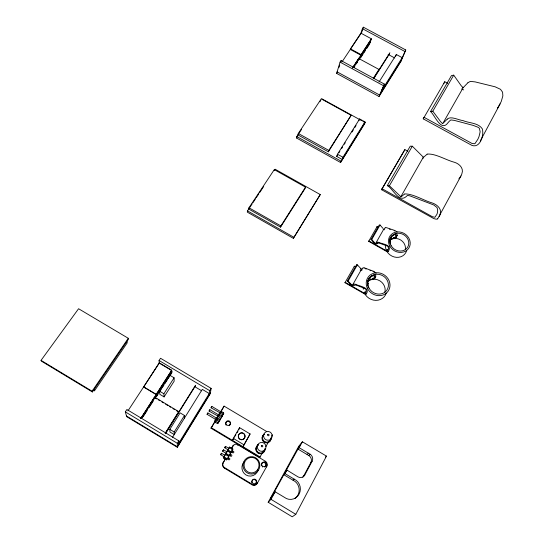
<?xml version="1.0" encoding="UTF-8"?>
<svg xmlns="http://www.w3.org/2000/svg" width="544" height="544" viewBox="0 0 544 544"><rect width="100%" height="100%" fill="white"/><g stroke="black" fill="none" stroke-linecap="round" stroke-linejoin="round"><path stroke-width="0.82" d="M177.317 447.29L177.324 443.299L178.826 440.864L126.895 409.496L125.331 411.876L126.664 416.656L177.317 447.29L210.283 393.625L211.14 388.368L160.534 358.272L159.066 360.516L159.283 363.446M140.814 418.567L154.639 397.14L178.718 411.597L178.711 412.06L176.528 410.747M178.67 444.55L178.69 443.285L209.27 393.536L202.293 389.375L172.421 437.519M178.786 444.366L178.826 440.864M389.796 241.006L389.919 239.89A9.547 8.255 17 0 1 390.279 238.374M184.355 418.288L184.47 415.48L180.125 412.869L169.816 429.366L169.932 431.977L174.243 434.581L174.202 432.004L184.47 415.48M367.683 282.948L367.832 281.697A10.411 9.282 17.7 0 1 368.247 279.997M207.067 414.324L207.876 412.93L217.253 418.56L216.437 419.914L207.074 414.331L207.896 412.944M218.593 416.439L209.066 411.067L209.243 410.632L209.862 409.666L219.212 415.256M209.882 409.693L209.107 411.04M220.592 413.114L211.052 407.81L211.453 406.966L211.847 406.416L221.19 411.985L220.932 412.556M211.861 406.429L211.487 407.191M209.012 395.168L209.732 390.66L211.14 388.368M218.409 416.643L219.184 415.283L218.967 415.82M220.381 413.372L221.15 412.012M252.192 203.83L247.506 210.888L247.282 212.126L293.352 238.347L320.253 194.575L275.135 169.232L274.196 170.646M248.962 207.788L248.73 209.052L280.541 227.14L305.089 188.462L305.504 187.163L274.285 169.626L248.962 207.788L280.881 225.93L280.541 227.14M375.775 276.644C376.468 274.72 373.844 274.475 372.13 275.74M211.154 427.611L260.052 456.94L259.74 457.456L211.024 428.244L215.893 419.737M221.626 415.908C222.387 416.711 220.653 418.288 220.238 419.091C219.069 419.628 218.212 417.69 217.056 417.683C214.037 418.887 214.2 423.824 218.028 423.28C219.803 419.234 222.686 416.888 223.523 412.651L220.789 411.25L219.076 414.242L222.04 415.922L223.727 413.345L223.564 412.678M215.2 421.926L215.22 420.274M219.3 414.521L218.593 414.671L216.94 417.996M218.878 414.773L219.123 413.787M217.478 423.286L217.688 422.382L215.397 421.008M218.212 423.096L219.864 419.778L219.681 419.152M396.957 235.756C397.616 233.641 395.583 233.444 393.781 234.573M219.599 420.784L219.817 419.866M220.15 419.859L220.374 418.934M266.682 431.508L224.087 406.123L220.905 411.822M221.53 417.554L221.762 416.622M222.081 416.629L222.319 415.698M223.462 414.338L223.7 413.386M362.882 121.332L365.085 122.536L364.521 123.95L340.551 162.486L296.439 137.958L296.806 136.558L301.648 129.254M298.282 133.457L297.908 134.885L328.365 151.81L351.138 115.301L321.232 98.872L298.282 133.457L328.834 150.423L328.365 151.81M360.638 34.109L362.413 28.669L363.392 27.2L405.742 49.96L401.01 61.261L379.025 96.499L336.641 73.399L340.075 62.125L341.108 60.588L384.384 84.089L380.514 93.595M339.034 67.34L339.728 65.09M340.646 62.084L341.108 60.588M350.479 48.878L350.295 49.456L360.828 55.155L371.375 38.801L360.937 33.184L350.479 48.878L361.019 54.584M293.352 238.347L320.253 194.575M361.352 33.429L363.392 27.2M397.365 235.09L397.072 235.824M229.534 447.059L223.332 457.919C227.412 461.23 228.507 459.755 223.584 457.531L224.298 456.307M378.563 70.523L378.978 69.448L358.816 58.528L353.328 67.442M225.488 454.267L225.542 453.9L228.868 455.933L228.337 457.076M252.137 484.854L252.43 484.418A3.856 3.699 -85.6 0 0 257.496 483.004L257.19 483.439A3.842 3.686 -85.4 0 1 252.137 484.854L224.352 468.078A3.808 3.679 -74.3 0 1 223.108 462.883L225.359 458.816M217.246 418.581L216.954 419.166M369.444 44.343L371.375 38.801M229.344 447.637L229.548 447.059L232.866 449.058L232.648 449.636L231.329 448.827M221.476 453.281L220.667 454.689L221.469 453.254L225.066 455.403M250.09 433.949L242.998 446.712L250.09 433.949L239.584 427.672L233.294 438.403L232.567 440.456L234.226 437.628M226.256 453.397L222.673 451.241L223.074 450.48M364.97 121.883L342.944 157.264L342.122 159.433L336.688 156.42L337.484 154.231L359.632 118.946L364.97 121.883L364.065 124.175M228.276 449.936L224.706 447.787L225.1 447.025M226.658 459.925L226.855 459.394L223.509 457.382M225.522 446.352L229.112 448.48M224.352 468.078L224.536 467.582A3.822 3.692 -74.3 0 1 223.285 462.366M231.35 448.752L232.798 446.06A3.754 3.658 -77.5 0 1 237.823 444.713L265.397 461.258A3.788 3.658 89.5 0 1 266.737 466.432L257.19 483.439M238.775 429.848L239.584 427.672M232.642 449.65L230.649 453.07L232.859 449.058M340.551 162.486L365.085 122.536M359.04 120.482L359.632 118.946M237.585 445.291L237.823 444.713M379.025 96.499L384.384 84.089M395.495 56.658L396.352 54.522L402.206 57.671L381.888 90.188M231.86 452.078L232.676 450.629L232.363 451.241M222.686 451.234L223.516 449.8L227.093 451.935M400.724 61.214L405.742 49.96M390.361 238.401L391.19 236.919M368.342 280.031L369.267 278.372M226.855 459.381L228.854 455.94M228.868 455.92L230.86 452.492L227.542 450.486L227.344 451.051L228.303 449.453M225.318 454.526L225.019 455.076M374.17 277.467L373.429 278.603L372.15 279.038A10.452 9.527 33.6 0 0 367.411 281.744M395.447 236.552L394.726 237.708L393.516 238.15A9.588 8.527 31.1 0 0 389.674 240.081M230.69 453.023L228.691 456.457M437.607 218.96A4.304 2.108 27.5 0 1 434.846 218.865L434.683 218.824A9.731 4.794 27.6 0 1 433.5 218.423L381.548 189.706L404.872 149.62L407.925 151.3M404.872 149.62L381.548 189.706M229.289 447.739L229.017 448.236M447.263 119.122C450.772 115.709 458.334 120.074 463.046 120.612C469.227 123.27 478.128 122.652 482.304 128.84C484.242 134.98 480.148 148.75 471.709 145.289L423.225 118.844L424.021 117.3L472.246 143.589L474.905 143.718L477.748 139.414A66.484 39.114 29.7 0 0 479.108 136.292L480.155 131.777L479.414 128.445A3.407 2.02 26.2 0 0 478.224 127.337L473.307 125.433L454.315 120.38L450.826 119.932L449.276 121.264A97.199 58.167 33.3 0 1 448.032 122.692C441.034 132.58 434.636 114.798 430.549 111.554L451.452 75.602L453.716 75.147L461.013 85.476A22.284 14.307 26.8 0 0 461.285 85.802L462.686 87.285M443.931 83.354L444.774 81.743L447.705 83.32M459.129 178.609L459.218 178.527A10.39 5.603 27.1 0 0 459.408 178.337L461.298 175.297A37.978 20.652 28.4 0 0 461.876 173.699C464.059 168.32 459.272 163.703 454.451 162.289C445.822 160.024 435.418 153.347 427.217 154.088M498.032 107.365L501.208 101.619L502.86 95.914L502.588 92.174L500.494 89.311L495.142 86.816L475.123 81.892L470.322 81.382L467.881 82.756M295.793 514.325L326.482 456.117L302.382 441.789L298.738 446.291L268.185 502.262L292.223 516.8L295.793 514.325L271.007 499.344L268.185 502.262M302.777 477.238A5.236 4.991 79.6 0 0 303.613 476.088L310.808 462.611L312.086 461.332A5.216 4.991 74.4 0 0 310.107 454.233L299.159 447.705L298.003 449.113L308.856 455.573A5.168 4.944 75 0 1 310.808 462.611M303.613 476.088L304.83 474.926L312.086 461.332M437.6 218.776L437.641 218.742A10.669 5.236 27.8 0 0 437.838 218.559L460.958 175.984M480.311 140.896L500.14 103.877M439.239 216.498L439.62 215.73A38.991 19.292 28.9 0 0 440.144 214.227C442.116 208.746 436.9 204.53 432.262 202.966C423.477 200.45 413.066 193.61 404.62 193.943M365.004 292.216L364.181 293.699L344.971 282.724L345.188 282.316L364.256 293.209L365.153 293.434L365.799 292.529A27.302 10.533 30.1 0 0 366.262 290.979L365.765 289.082A1.333 0.517 29.4 0 0 365.276 288.68L356.374 285.158L354.688 285.029A36.176 14.076 30.7 0 1 354.042 285.62C351.206 287.382 349.268 282.091 347.296 281.051L356.565 264.84L357.374 264.86L360.652 268.403M354.198 266.614L354.423 266.193L355.606 266.859M217.172 417.024L217.355 417.758M387.09 249.988L386.349 251.314L368.676 241.332L368.907 240.91L386.444 250.811L387.287 250.988L387.879 250.158A25.765 11.274 29.8 0 0 388.457 248.452L388.076 246.561A1.224 0.537 29 0 0 387.627 246.18L379.372 243.141L377.781 243.107M376.931 226.923L377.162 226.488L378.25 227.1M294.862 498.59A10.486 9.962 84.7 0 0 299.139 488.906A10.486 9.962 84.7 0 0 293.053 480.25L283.988 474.81L286.946 470.104L297.956 476.857A5.284 5.039 79.1 0 0 304.83 474.926M298.003 449.113L299.907 445.631L270.66 498.61L275.142 491.762L284.376 497.325A10.581 10.057 84.3 0 0 299.084 494.136A10.581 10.057 84.3 0 0 294.175 479.128L285.022 473.634L283.988 474.81M271.007 499.344L275.142 491.762M285.022 473.634L286.946 470.104M299.159 447.705L302.382 441.789M230.466 454.492C231.112 453.213 229.221 456.545 230.153 455.042M396.481 236.905L396.719 236.463L396.392 237.062A2.244 1.02 28.9 0 1 396.222 237.116M365.126 292.38L364.487 293.821A2.468 0.945 29.4 0 0 366.2 294.141M372.164 279.392L373.068 278.12M386.444 250.811L387.233 249.397M389.776 240.203A9.574 8.52 31.1 0 1 393.482 238.524L394.135 237.361M387.206 250.131L386.634 251.416A2.264 0.986 29 0 0 388.239 251.641M393.496 238.524L394.318 237.381M364.256 293.209L365.248 291.428M259.74 457.456L263.357 451.071M265.839 446.678L268.811 441.388M271.633 436.417L272.456 434.948L272.109 435.547M375.557 243.617L383.785 229.126M352.369 285.403L361.563 269.198M228.249 458.32C229.418 456.185 227.066 460.231 228.208 458.388M377.781 243.107A33.17 14.627 30.5 0 1 377.135 243.739C374.544 245.698 372.688 240.509 370.967 239.516L379.256 225.026L380.025 225.005L382.962 228.378M370.967 239.516L371.736 239.51L380.025 225.005M347.296 281.051L348.106 281.092L357.374 264.86M225.148 447.093L225.461 446.44L224.747 447.746M344.971 282.724L354.423 266.193M368.676 241.332L377.162 226.488M223.081 450.616L223.502 449.793M389.388 185.762L412.325 146.214L423.341 157.168L400.86 196.724L389.388 185.762L387.301 185.626L410.244 146.173L412.325 146.214M430.549 111.554L432.813 111.187L453.716 75.147M231.56 448.181L232.798 446.06M223.108 462.883L225.583 458.64M235.049 436.213L235.878 434.799M237.123 432.677L237.946 431.263M423.225 118.844L444.774 81.743M223.557 457.579L223.346 457.912M396.365 237.102L396.046 237.578M216.757 418.302L218.049 416.153M218.906 414.732L219.592 413.583M220.633 411.856L224.087 406.123M211.024 428.244L215.75 420.39M210.399 392.918L177.317 446.753L126.487 416.01M216.764 419.485L216.451 419.934M401.649 59.724L379.617 95.03L337.103 71.869M165.124 433.31L178.718 411.597M165.587 433.024L195.459 385.302M165.668 433.459L195.391 385.954M336.688 156.42L337.593 154.979M338.939 152.83L339.844 151.395M341.646 148.526L342.543 147.091M344.345 144.214L345.243 142.78M351.995 132.015L353.348 129.866M354.695 127.711L356.048 125.555M379.032 82.008L396.352 54.522M373.34 78.751L389.885 52.72M373.939 78.329L389.361 54.06M280.881 225.93L305.504 187.163M328.834 150.423L351.138 115.301M373.306 78.37L378.978 69.448M164.084 396.896L163.88 393.761L159.562 391.177L159.834 394.346L164.084 396.896L174.155 381.16L174.107 377.815L169.83 375.258M163.88 393.761L174.107 377.815M211.344 407.436L211.072 407.803M141.365 418.302L154.639 397.14M141.59 418.431L171.958 371.334M143.072 416.847L147.2 410.441M149.036 407.599L153.163 401.193M154.999 398.344L171.979 372.014M156.631 396.413L158.005 394.284M159.378 392.149L161.208 389.307M162.126 387.886L163.962 385.043M164.873 383.622L167.164 380.072M168.082 378.651L169.912 375.809M170.83 374.388L171.741 372.966L171.68 370.219L159.236 362.807L143.589 387.015L156.162 394.556L171.68 370.219M140.644 418.594L171.686 370.505L159.95 363.514M360.665 57.746L362.977 54.216M363.902 52.809L365.282 50.694M366.67 48.579L368.982 45.05M265.397 461.258L265.064 461.774A3.774 3.645 89.7 0 1 266.492 463.338M352.566 67.748L371.171 39.379M352.587 68.034L358.816 58.528M127.922 410.91L159.263 363.106M353.491 67.572L370.641 41.392L359.06 59.711M353.974 67.483L354.899 66.069M356.286 63.947L357.673 61.832M218.423 422.192L217.688 422.382M252.94 202.701L255.469 198.886M256.21 197.771L258.747 193.943M259.481 192.834L260.889 190.72M261.086 190.414L263.69 186.49M319.865 101.782L320.797 100.375M296.439 137.958L297.826 135.864M341.945 61.982L360.291 34.449M336.641 73.399L337.572 71.992M92.385 391.966L128.452 339.198L128.282 338.286L78.574 308.734L41.031 360.373L41.528 361.223L92.385 391.966L92.072 391.211L41.031 360.373M93.112 389.96L94.493 390.796L127.228 342.849L126.942 341.401M92.072 391.211L128.282 338.286M266.737 466.432L266.39 466.936A3.774 3.645 89.7 0 0 266.839 464.447M497.95 107.481L497.474 108.12M467.806 82.858L463.175 87.652L442.68 123.678L447.243 119.136M375.394 277.576L375.612 277.209L374.884 278.46M385.125 228.004L384.064 228.976M376.876 242.542L375.816 243.494M404.403 194.16L401.635 196.411A13.913 6.922 29.5 0 1 401.486 196.486L400.955 196.704M427.115 154.183L424.13 156.801A13.552 7.412 29.2 0 1 423.973 156.89L423.422 157.141M366.275 293.944C370.539 287.715 360.509 286.484 355.592 284.362A2.917 1.129 29.7 0 0 353.716 284.172M307.102 454.532L308.339 453.179M362.923 268.144L361.828 269.076M388.314 251.45C392.462 244.895 383.914 244.487 378.631 242.372M308.856 455.573L310.107 454.233M353.688 284.43L352.614 285.308M293.053 480.25L294.175 479.128M395.916 237.721L394.441 238.286M370.457 277.005L371.47 276.168M325.394 457.144L326.482 456.117M392.265 235.695L393.183 234.947M374.762 278.582L372.361 279.337M370.505 277.154L373.279 275.57A2.23 0.728 -30.3 0 1 373.606 275.556M392.278 235.892L394.794 234.498M384.526 229.772L383.18 229.316M393.706 238.462L394.366 238.306M362.277 269.912L360.93 269.355M373.633 275.529L374.347 275.978M463.685 89.869L463.155 89.746M364.772 268.029L373.823 271.368L376.176 273.278M389.484 229.174L390.225 229.418M365.582 268.852L366.166 269.049M394.128 230.772L394.536 230.921M370.015 270.443L370.777 270.728M373.041 271.592L373.415 271.742M374.007 272.007L374.435 272.252M362.413 28.669L404.804 51.456M388.09 54.4L394.781 58.004M340.075 62.125L383.398 85.666M462.597 89.515L461.638 88.903M321.851 98.79L361.42 120.523M337.484 154.231L342.944 157.264M423.137 158.46L422.491 158.08M296.806 136.558L341.054 161.153M382.058 188.707L432.371 216.723L434.894 217.274L436.771 214.547A37.312 18.462 28.9 0 0 437.464 212.446A38.57 19.081 29 0 0 437.628 211.405L437.6 209.27L436.92 207.441L433.806 204.993L410.047 195.922L407.578 195.391L406.681 196.098A54.373 27.39 31 0 1 405.749 196.935C398.582 202.769 392.394 187.802 387.301 185.626M360.135 269.994L361.325 270.667M247.506 210.888L293.733 237.191M159.066 360.516L209.732 390.66M194.439 386.485L201.722 390.823M233.294 438.403L243.862 444.74M143.541 386.743L156.135 394.298M154.693 397.644L156.876 398.949M158.331 399.826L159.786 400.697M161.969 402.009L163.424 402.886M165.614 404.192L167.797 405.504M169.252 406.382L170.707 407.252M172.89 408.564L174.345 409.435M229.296 447.433L232.628 449.432M227.868 449.881L231.2 451.887M227.29 450.86L230.629 452.866M225.855 453.322L229.194 455.328M225.277 454.308L228.616 456.321M220.64 454.716L224.223 456.872M223.836 456.776L227.181 458.789M169.816 429.366L174.202 432.004M224.536 467.582L252.43 484.418M125.331 411.876L177.324 443.299M442.626 123.644L442.612 123.631A4.808 2.822 28 0 1 442.374 123.434L442.374 123.434M463.066 87.618L463.019 87.584A4.692 2.965 27.5 0 1 462.842 87.428L462.815 87.407M352.165 285.253L351.587 284.75M361.332 269.022L360.767 268.518M442.218 123.291L440.762 121.802A22.862 13.648 27.5 0 1 440.477 121.475L432.813 111.187M351.444 284.607L348.106 281.092M374.721 242.869L371.736 239.51M356.565 264.84L357.428 265.798M397.154 232.009L395.032 230.554L386.92 227.807A2.652 1.21 29.2 0 0 385.152 227.759M94.01 389.586L94.493 390.796M395.712 234.994L395.114 234.478A2.054 0.721 -31.4 0 0 394.767 234.532M390.062 243.95L389.803 241.692M367.887 285.852L367.676 283.723M368.023 286.722L368.125 287.49M367.499 285.308L367.472 284.947M271.014 438.049A4.597 4.495 82.5 0 1 267.539 442.768A4.597 4.495 82.5 0 1 262.385 440.042A4.597 4.495 82.5 0 1 264.112 434.391M271.252 437.655A4.61 4.502 82.2 0 1 264.901 442.082A4.61 4.502 82.2 0 1 263.956 434.255M270.98 438.233A4.359 4.257 82.2 0 1 264.649 441.68A4.359 4.257 82.2 0 1 264.255 434.336M264.84 449.113A4.406 4.291 88.4 0 1 258.454 452.615A4.406 4.291 88.4 0 1 258.08 445.182M264.894 448.895A4.651 4.529 88.5 0 1 261.378 453.682A4.651 4.529 88.5 0 1 256.19 450.928A4.651 4.529 88.5 0 1 257.944 445.216M265.112 449.004A4.658 4.536 88.4 0 1 261.14 453.404A4.658 4.536 88.4 0 1 256.238 450.119A4.658 4.536 88.4 0 1 258.55 444.604M226.12 425.17A2.36 2.326 -65.9 0 1 226.624 421.818A2.36 2.326 -65.9 0 1 229.915 422.402A2.36 2.326 -65.9 0 1 229.194 425.714M217.45 419.152A0.789 0.775 -55.7 0 1 218.334 419.92A0.789 0.775 -55.7 0 1 217.444 420.709A0.789 0.775 -55.7 0 1 216.798 419.73M219.334 415.895A0.789 0.775 -54.5 0 1 220.3 416.582A0.789 0.775 -54.5 0 1 219.443 417.432A0.789 0.775 -54.5 0 1 218.77 416.452M221.299 412.631A0.782 0.775 -52.8 0 1 222.258 413.318A0.782 0.775 -52.8 0 1 221.408 414.161A0.782 0.775 -52.8 0 1 220.735 413.188M232.941 451.241A0.823 0.802 -76.2 0 1 233.859 452.064A0.823 0.802 -76.2 0 1 232.9 452.866A0.823 0.802 -76.2 0 1 232.295 451.778M230.928 454.696A0.83 0.802 -75.5 0 1 231.839 455.6A0.83 0.802 -75.5 0 1 230.744 456.287A0.83 0.802 -75.5 0 1 230.391 455.036M228.528 458.34A0.83 0.809 -74.9 0 1 229.772 458.674A0.83 0.809 -74.9 0 1 229.106 459.816A0.83 0.809 -74.9 0 1 228.222 458.864M232.587 446.631A3.74 3.645 -77.5 0 1 233.798 445.366M251.872 482.834A2.4 2.305 -85.4 0 1 253.558 479.611A2.4 2.305 -85.4 0 1 256.326 481.848A2.4 2.305 -85.4 0 1 253.742 484.344M262.677 467.004A2.36 2.278 89.5 0 1 262.473 466.895M261.535 465.841A2.36 2.278 89.5 0 1 261.392 465.412M261.378 464.331A2.36 2.278 89.5 0 1 265.03 463.005A2.36 2.278 89.5 0 1 264.568 466.983M258.006 470.383A8.575 8.282 -84.7 0 1 246.01 474.953A8.575 8.282 -84.7 0 1 243.97 461.938M362.943 267.9A2.89 1.176 29.5 0 1 364.779 268.049M367.513 281.792A10.438 9.52 33.6 0 1 379.991 280.901A10.438 9.52 33.6 0 1 384.764 292.543M373.959 276.094A18.414 5.61 -12.2 0 1 374.741 277.345M367.452 282.513A10.254 9.384 8.8 0 1 370.274 276.937M368.424 283.961A9.024 5.392 71.7 0 1 368.404 283.431M369.444 278.474A10.384 9.194 -2.6 0 1 370.648 277.168M371.736 275.808A8.792 7.8 -75.9 0 1 372.076 275.611M375.618 276.692A23.385 7.854 -6.1 0 1 375.387 277.216M386.254 293.094A12.043 10.982 33.5 0 1 375.768 300.37A12.043 10.982 33.5 0 1 364.249 292.713M363.317 289.265A12.043 10.982 33.5 0 1 363.256 288.109M369.179 278.78A12.043 10.982 33.5 0 1 370.253 278.351M406.524 250.92A11.043 9.826 31 0 1 394.264 256.979A11.043 9.826 31 0 1 385.485 245.29M389.973 240.067A9.574 8.514 31 0 1 400.704 239.986A9.574 8.514 31 0 1 405.341 249.621M376.904 242.304A2.679 1.17 29.3 0 1 378.631 242.386M395.563 235.035A16.939 5.807 -13.1 0 1 396.073 236.422M389.694 239.782A9.418 8.378 9 0 1 392.047 235.688M390.517 241.958A8.248 4.692 69.9 0 1 390.49 241.482M391.36 237.014A9.547 8.18 -0.9 0 1 392.455 235.851M393.434 234.634A8.058 7.113 -80.7 0 1 393.74 234.457M396.807 235.763A21.508 8.099 -7 0 1 396.569 236.307M459.102 178.792A4.189 2.258 26.8 0 1 458.939 178.86M263.894 434.153A4.406 4.311 80.9 0 0 268.464 440.225A4.406 4.311 80.9 0 0 271.3 433.18A4.406 4.311 80.9 0 0 263.894 434.153M267.682 434.744A0.741 0.721 80.3 0 0 268.444 435.764A0.741 0.721 80.3 0 0 268.92 434.581A0.741 0.721 80.3 0 0 267.682 434.744M257.822 444.74A4.454 4.345 87.4 0 0 261.766 451.323A4.454 4.345 87.4 0 0 265.343 444.543A4.454 4.345 87.4 0 0 257.822 444.74M261.44 445.74A0.748 0.728 87 0 0 262.099 446.842A0.748 0.728 87 0 0 262.698 445.706A0.748 0.728 87 0 0 261.44 445.74M244.011 438.79A3.42 3.359 -80.9 0 0 242.481 433.085A3.42 3.359 -80.9 0 0 238.381 437.315A3.42 3.359 -80.9 0 0 244.011 438.79M244.1 438.573A3.427 3.359 -81 0 0 242.57 432.861A3.427 3.359 -81 0 0 238.469 437.097A3.427 3.359 -81 0 0 244.1 438.573M229.473 425.027A2.366 2.332 -65.8 0 0 229.187 420.947A2.366 2.332 -65.8 0 0 225.828 423.28A2.366 2.332 -65.8 0 0 229.473 425.027M256.17 482.95A2.414 2.312 -85.5 0 0 254.606 479.121A2.414 2.312 -85.5 0 0 252.192 482.467A2.414 2.312 -85.5 0 0 256.17 482.95M261.99 463.094A2.366 2.285 89.3 0 0 263.867 466.704A2.366 2.285 89.3 0 0 265.955 463.216A2.366 2.285 89.3 0 0 261.99 463.094M258.012 470.771A8.711 8.425 -85.3 0 0 252.756 456.736A8.711 8.425 -85.3 0 0 243.596 468.527A8.711 8.425 -85.3 0 0 258.012 470.771M257.394 469.996A7.752 7.494 -85.4 0 0 252.708 457.504A7.752 7.494 -85.4 0 0 244.562 467.996A7.752 7.494 -85.4 0 0 257.394 469.996M367.628 288.748A12.233 11.125 33.3 0 0 388.246 291.04A12.233 11.125 33.3 0 0 378.447 272.809A12.233 11.125 33.3 0 0 367.628 288.748M369.029 288.116A10.601 9.636 33.3 0 0 386.893 290.122A10.601 9.636 33.3 0 0 378.413 274.312A10.601 9.636 33.3 0 0 369.029 288.116M389.824 246.16A11.206 9.935 30.8 0 0 408.673 248.363A11.206 9.935 30.8 0 0 399.548 231.955A11.206 9.935 30.8 0 0 389.824 246.16M391.095 245.609A9.71 8.609 30.8 0 0 407.429 247.527A9.71 8.609 30.8 0 0 399.534 233.301A9.71 8.609 30.8 0 0 391.095 245.609"/></g></svg>
